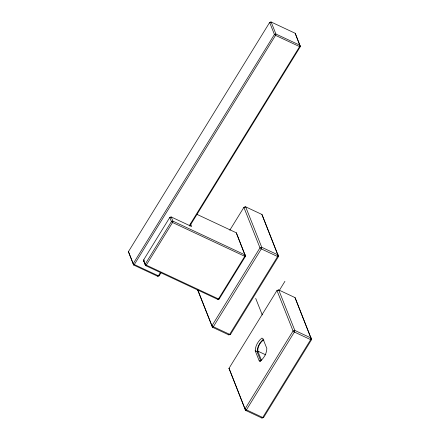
<?xml version="1.0" encoding="UTF-8"?>
<svg xmlns="http://www.w3.org/2000/svg" width="440" height="440" viewBox="0 0 440 440"><rect width="100%" height="100%" fill="white"/><g stroke="black" fill="none" stroke-linecap="round" stroke-linejoin="round"><path stroke-width="0.66" d="M197.082 214.423L236.297 232.793L245.498 256.278L219.225 298.925L217.751 299.376L145.541 265.562L143.886 261.404L144.128 260.502M161.293 272.294L159.132 275.803L157.657 276.26L133.584 264.985L128.43 251.658L269.649 22.457L271.123 22L295.191 33.275L300.35 46.602L189.75 226.105M160.551 272.322L158.389 275.831L157.657 276.26M189.371 225.549L299.607 46.629L299.97 45.282L275.897 34.007L274.423 34.463L133.204 263.665L133.584 264.985L134.316 264.561L275.534 35.36L275.897 34.007L271.123 22L269.649 22.457L274.423 34.463L275.534 35.36L299.607 46.629L300.35 46.602L295.191 33.275M229.818 230.197L243.876 207.378L245.647 206.833L261.938 214.467L278.493 256.504L230.544 334.329L228.773 334.873L212.482 327.245L197.637 289.949M229.009 368.33L276.958 290.505L278.724 289.96L295.02 297.589L311.57 339.631L263.621 417.456L261.855 418L245.559 410.372L229.009 368.33L245.559 410.372L246.439 409.86L294.388 332.035L294.822 330.418L278.724 289.96L276.958 290.505L293.057 330.963L294.388 332.035L310.679 339.664L311.57 339.631L295.02 297.589M279.197 290.631L284.939 281.309M262.961 339.554C259.683 342.716 256.911 347.341 257.202 352.011L260.689 360.762M217.751 299.376L219.225 298.925M228.773 334.873L230.544 334.329M261.855 418L263.621 417.456M144.249 260.051L143.506 260.084L143.886 261.404M159.132 275.803L158.389 275.831L134.316 264.561L133.204 263.665L128.43 251.658M263.912 340.153L263.373 340.125C259.963 342.458 257.609 346.979 257.78 351.12L261.492 360.443M257.78 351.12L265.804 354.877M255.222 350.818L259.215 360.844L260.194 361.196C263.956 358.259 266.788 353.282 266.838 348.469L262.851 338.443L261.872 338.096C258.104 341.033 255.272 346.005 255.222 350.818L257.692 351.978M259.215 360.844L260.447 361.427M255.695 298.375L262.284 314.936M190.619 224.004L191.62 226.523L171.254 216.986L169.78 217.437L143.506 260.084L145.541 265.562L146.273 265.133L172.546 222.492L172.909 221.139L171.254 216.986L169.78 217.437L171.435 221.595L172.546 222.492L244.756 256.311L245.498 256.278L236.297 232.793M197.687 289.625L212.482 327.245L213.356 326.733L261.305 248.908L261.745 247.291L245.647 206.833L243.876 207.378L259.974 247.836L261.305 248.908L277.602 256.542L278.493 256.504L261.938 214.467M245.119 254.958L244.756 256.311L218.482 298.952L146.273 265.133L145.162 264.237L171.435 221.595L172.909 221.139L245.119 254.958M278.036 254.92L277.602 256.542L229.653 334.361L213.356 326.733L212.025 325.655L259.974 247.836L261.745 247.291L278.036 254.92M311.118 338.047L310.679 339.664L262.735 417.489L246.439 409.86L245.108 408.782L293.057 330.963L294.822 330.418L311.118 338.047"/></g></svg>
